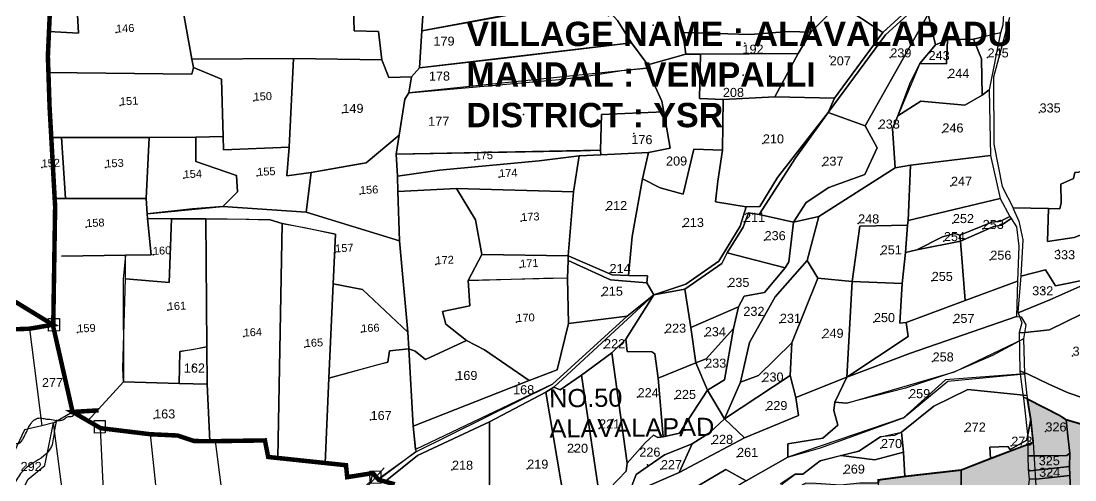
# Model space of a CAD drawing. Header units: inches. Extents: x 206739 to 240559, y 1587423 to 1599564.
# Drawn here: x 215906 to 218249, y 1594227 to 1595247 of the extents above; entities that cross this region are included whole.
import ezdxf
from ezdxf.enums import TextEntityAlignment as Align

# ---------------------------------------------------------------- set-up
doc = ezdxf.new("R2010")
doc.units = ezdxf.units.IN
doc.header["$MEASUREMENT"] = 0
doc.linetypes.add('DASHED2', pattern=[0.375, 0.25, -0.125])
doc.linetypes.add('PHANTOM2', pattern=[1.25, 0.625, -0.125, 0.125, -0.125, 0.125, -0.125])
for name, color, linetype in [('PLOT', 7, 'Continuous'), ('PLOT NO', 7, 'Continuous'), ('PLOTS', 7, 'Continuous'), ('PLOTS NO', 7, 'Continuous'), ('RAOD', 1, 'Continuous'), ('STREAM', 4, 'Continuous'), ('TEXT', 1, 'Continuous'), ('text1', 7, 'Continuous'), ('Unknown_Area_Type', 7, 'Continuous'), ('VILLAGE BOUNDARY STONES', 1, 'Continuous'), ('VILLAGE BOUNDRY', 5, 'Continuous'), ('WUA-17', 3, 'Continuous')]:
    doc.layers.add(name, color=color, linetype=linetype)
doc.styles.get("Standard").update_dxf_attribs({"font": 'arial.ttf'})

msp = doc.modelspace()

# ---------------------------------------------------------------- hatches: boundary and pattern name
at = {"layer": 'PLOTS NO', "true_color": 0xc7c8ca}
h = msp.add_hatch(color=9, dxfattribs=at)
h.dxf.hatch_style = 1
h.paths.add_polyline_path([(217682.15763, 1593718.69974), (217676.71964, 1593767.60321), (217644.87744, 1593808.12006), (217638.98272, 1593889.81028), (217650.25806, 1593934.57808), (217652.28898, 1594024.2816), (217722.51992, 1593999.40192), (217720.70143, 1594005.71326), (217647.93375, 1594048.55828), (217625.38566, 1594061.12659), (217581.74117, 1594155.33425), (217584.4259, 1594184.90139), (217650.62919, 1594220.20609), (217673.82024, 1594219.48802), (217728.16516, 1594215.4589), (217771.09822, 1594220.15246), (217812.1523, 1594220.08587), (217811.75246, 1594227.0293), (217871.06414, 1594234.88594), (217996.63145, 1594249.14196), (218061.77002, 1594274.78024), (218156.62389, 1594310.42123), (218151.06595, 1594362.31504), (218143.61016, 1594407.08735), (218215.00984, 1594370.6856), (218229.86326, 1594361.09579), (218303.80831, 1594339.29863), (218335.82762, 1594326.17239), (218499.64115, 1594435.89138), (218634.05486, 1594553.50964), (218690.53835, 1594623.70347), (218727.94795, 1594615.67368), (218768.715, 1594602.47298), (218823.47536, 1594592.98912), (218897.98928, 1594621.19362), (218918.75663, 1594644.10186), (218966.97618, 1594688.79158), (218983.1834, 1594719.51803), (219001.39896, 1594707.08073), (219040.19958, 1594698.09546), (219041.50681, 1594622.15053), (219039.11702, 1594609.69543), (219052.57901, 1594574.7794), (219041.44849, 1594523.38384), (219068.0493, 1594473.80195), (219083.65546, 1594411.00165), (219056.74834, 1594348.88739), (219063.33838, 1594299.22987), (219058.05866, 1594274.94769), (219073.40356, 1594254.34931), (219009.96654, 1594200.14821), (218987.74262, 1594191.20684), (218873.35365, 1594130.61292), (218774.40591, 1594049.38339), (218772.31632, 1594031.19816), (218756.4199, 1594023.64721), (218677.00834, 1594004.06946), (218610.73051, 1593971.49727), (218505.00289, 1593919.54058), (218415.83927, 1593897.20505), (218362.77434, 1593865.52536), (218344.47105, 1593850.67675), (218316.08078, 1593854.40249), (218319.79646, 1593833.71899), (218228.90371, 1593797.588), (218155.9484, 1593745.37424), (218082.42037, 1593731.04886), (218078.00834, 1593757.42041)])

# ---------------------------------------------------------------- linework, layer by layer
at = {"layer": 'PLOT'}
for points in [[(215977.42326, 1594354.1354), (215951.96049, 1594347.16452), (215913.15185, 1594338.86068), (215890.14614, 1594289.51126), (215839.28895, 1594269.6804), (215807.76155, 1594558.83413)], [(216026.80525, 1593977.54763), (215977.42326, 1594354.1354), (216020.08973, 1594378.33196)], [(215810.75153, 1594129.83305), (215841.45075, 1594115.43768), (215879.03506, 1594127.65391), (215886.87615, 1594163.08417), (215921.51984, 1594228.46626), (215958.10396, 1594259.12577), (215977.42326, 1594354.1354)], [(216095.62259, 1594064.72099), (216082.45665, 1594342.15517)], [(216192.60748, 1594328.75329), (216216.88587, 1594096.85871)], [(215811.22657, 1593931.20745), (215835.56319, 1593923.95805), (215867.77979, 1593916.53515), (215908.52461, 1593925.72266), (215929.09187, 1593933.29988), (216014.45101, 1593974.19362), (216026.80525, 1593977.54763), (216060.87505, 1594013.40745), (216096.18711, 1594016.11077), (216088.29011, 1594063.71854), (216095.62259, 1594064.72099), (216186.24314, 1594087.32987), (216216.88587, 1594096.85871), (216328.76249, 1594124.92175), (216360.77671, 1594134.92516), (216452.33496, 1594164.05713), (216584.62154, 1594186.00045), (216667.443, 1594209.32633), (216684.37565, 1594225.00426), (216687.9659, 1594242.28771)]]:
    msp.add_lwpolyline(points, dxfattribs=at)
at = {"layer": 'PLOT NO'}
for p in [(217311.47405, 1595238.46727), (218007.44855, 1595241.03075), (217021.28693, 1595216.51595), (217515.14759, 1595198.30226), (217704.10964, 1595169.27591), (217838.8381, 1595166.64042), (217943.50559, 1595172.98561), (218055.22045, 1595166.57778), (217035.15564, 1595143.27027), (217511.63435, 1595127.15444), (217967.77269, 1595121.08444), (216620.20267, 1595043.22803), (217022.96932, 1595039.89488), (217376.98662, 1595024.6458), (218170.8284, 1595044.15719), (217813.06396, 1595008.35131), (217268.07883, 1594997.73257), (217954.70522, 1594999.75551), (217555.47144, 1594975.40723), (217687.73823, 1594925.8592), (217973.77523, 1594881.16255), (217206.65695, 1594827.11242), (217513.52442, 1594800.94463), (217767.28532, 1594797.42533), (217978.09296, 1594798.23754), (217377.33018, 1594789.55551), (218044.38671, 1594785.10606), (217559.23349, 1594760.24204), (217958.17872, 1594758.20469), (217817.51336, 1594728.63382), (218212.74373, 1594737.97818), (218061.24013, 1594716.74723), (217214.33414, 1594687.19034), (217478.56095, 1594656.24655), (217930.96751, 1594669.57507), (218177.81213, 1594650.8392), (217197.15828, 1594636.68904), (217548.45971, 1594594.78876), (217593.19276, 1594576.4359), (217802.35238, 1594578.04539), (217979.15881, 1594576.23026), (217337.81478, 1594554.50461), (217426.19164, 1594546.55436), (217687.90896, 1594543.09353), (217202.14648, 1594519.90967), (217932.95716, 1594490.52144), (218244.26757, 1594503.37775), (217427.15766, 1594476.66508), (216873.56545, 1594449.34652), (217012.92259, 1594442.70228), (217554.42823, 1594445.82793), (217276.85502, 1594410.95384), (217359.76949, 1594407.12583), (217880.6801, 1594408.95509), (217563.02464, 1594382.45151), (216201.44768, 1594363.85415), (216682.93756, 1594360.38513), (217191.12879, 1594341.50867), (218004.29382, 1594334.61622), (218183.84791, 1594334.91622), (217442.24297, 1594307.28916), (217818.08369, 1594297.9948), (218108.02439, 1594303.2316), (217136.03394, 1594292.07197), (217497.99135, 1594278.33903), (217031.29023, 1594252.16142), (217299.03812, 1594260.67512), (217328.53768, 1594251.01126), (218189.51023, 1594266.58062), (216863.94616, 1594249.72052), (217735.36618, 1594241.15249), (218192.49969, 1594242.38825)]:
    msp.add_point(p, dxfattribs=at)
at = {"layer": 'PLOTS'}
for points in [[(217698.94525, 1595520.4931), (217756.80153, 1595521.61449), (217725.09488, 1595285.48441), (217662.22919, 1595222.76409), (217663.56038, 1595288.26744), (217698.94525, 1595520.4931)], [(217700.42075, 1595044.11017), (217715.0135, 1595075.78202), (217822.1441, 1595221.95134), (217982.27716, 1595368.93646), (218086.05172, 1595441.35437), (218081.49398, 1595432.46307), (217988.54403, 1595362.6687), (217828.10909, 1595216.50549), (217700.42075, 1595044.11017)], [(216642.72705, 1595353.33487), (216677.61829, 1595358.38831), (216694.78797, 1595370.97936), (216782.30032, 1595392.90591), (216808.28262, 1595390.3847), (216799.717, 1595270.07184), (216796.92243, 1595225.39496), (216791.73916, 1595143.52147), (216774.06625, 1595123.36281), (216723.24855, 1595122.23), (216707.73102, 1595161.00021), (216700.60048, 1595224.18405), (216646.20907, 1595225.46806), (216642.72705, 1595353.33487)], [(216511.58391, 1595164.00157), (216285.33616, 1595162.43633), (216254.55083, 1595332.49144), (216330.05817, 1595339.1791), (216360.33135, 1595356.84798), (216482.50795, 1595363.00059), (216602.86234, 1595356.05359), (216642.72705, 1595353.33487), (216646.20907, 1595225.46806), (216700.60048, 1595224.18405), (216707.73102, 1595161.00021), (216511.58391, 1595164.00157)], [(217377.4915, 1595222.37526), (217352.6623, 1595328.93976), (217348.33255, 1595344.73499), (217396.69292, 1595357.76398), (217469.77321, 1595352.68732), (217611.28195, 1595345.56505), (217605.0999, 1595286.25263), (217663.56038, 1595288.26744), (217662.22919, 1595222.76409), (217612.85468, 1595224.3316), (217526.92292, 1595217.87959), (217377.4915, 1595222.37526)], [(217700.42075, 1595044.11017), (217828.10909, 1595216.50549), (217988.54403, 1595362.6687), (217972.7395, 1595312.64649), (218006.4206, 1595275.62308), (217922.75391, 1595263.12044), (217783.04008, 1595014.26471), (217700.42075, 1595044.11017)], [(217725.09488, 1595285.48441), (217782.76049, 1595330.88892), (217835.43519, 1595332.10621), (217890.44613, 1595343.66289), (217982.27716, 1595368.93646), (217822.1441, 1595221.95134), (217725.09488, 1595285.48441)], [(217173.53909, 1595296.60878), (216796.92243, 1595225.39496), (216799.717, 1595270.07184), (216892.38301, 1595289.6811), (217046.59346, 1595324.61418), (217146.20423, 1595349.31127), (217154.53004, 1595333.76233), (217160.47336, 1595323.80728), (217173.53909, 1595296.60878)], [(217217.28404, 1595264.6892), (217216.80651, 1595272.95837), (217339.79787, 1595327.41486), (217352.6623, 1595328.93976), (217377.4915, 1595222.37526), (217383.95118, 1595174.13978), (217299.22756, 1595149.839), (217263.38086, 1595199.2985), (217232.07428, 1595248.78951), (217217.28404, 1595264.6892)], [(216791.73916, 1595143.52147), (216796.92243, 1595225.39496), (216969.08296, 1595256.57547), (217173.53909, 1595296.60878), (217212.39818, 1595258.2856), (217217.28404, 1595264.6892), (217232.07428, 1595248.78951), (217263.38086, 1595199.2985), (216791.73916, 1595143.52147)], [(217662.22919, 1595222.76409), (217725.09488, 1595285.48441), (217822.1441, 1595221.95134), (217715.0135, 1595075.78202), (217581.98514, 1595078.73933), (217634.27991, 1595175.37674), (217662.22919, 1595222.76409)], [(217783.04008, 1595014.26471), (217922.75391, 1595263.12044), (217939.51932, 1595194.2888), (217904.82067, 1595153.38064), (217855.39382, 1595036.76676), (217843.47404, 1595008.26879), (217849.34667, 1594920.76304), (217679.72674, 1594812.64652), (217623.25601, 1594800.64419), (217651.66871, 1594844.05457), (217702.14691, 1594877.6231), (217782.35914, 1594906.12047), (217809.78002, 1594965.39196), (217783.04008, 1595014.26471)], [(217939.51932, 1595194.2888), (217922.75391, 1595263.12044), (218006.4206, 1595275.62308), (218091.62219, 1595275.446), (218089.37834, 1595238.64289), (218084.23313, 1595221.2006), (218023.96154, 1595207.42858), (217966.42456, 1595205.36366), (217939.51932, 1595194.2888)], [(217416.35351, 1595173.86361), (217383.95118, 1595174.13978), (217377.4915, 1595222.37526), (217526.92292, 1595217.87959), (217612.85468, 1595224.3316), (217662.22919, 1595222.76409), (217634.27991, 1595175.37674), (217416.35351, 1595173.86361)], [(218043.24812, 1595082.64063), (218041.57729, 1595163.3732), (218023.96154, 1595207.42858), (218073.17417, 1595219.94822), (218084.23313, 1595221.2006), (218058.4725, 1595094.65801), (218043.24812, 1595082.64063)], [(216774.06625, 1595123.36281), (216791.73916, 1595143.52147), (216972.87549, 1595164.30455), (217263.38086, 1595199.2985), (217299.22756, 1595149.839), (217297.68488, 1595142.7446), (216767.89409, 1595088.13129), (216774.06625, 1595123.36281)], [(217855.39382, 1595036.76676), (217883.77965, 1595111.5462), (217904.82067, 1595153.38064), (217963.79802, 1595152.40353), (217966.42456, 1595205.36366), (218023.96154, 1595207.42858), (218041.57729, 1595163.3732), (218043.24812, 1595082.64063), (218004.62965, 1595060.53107), (217906.817, 1595069.54305), (217855.39382, 1595036.76676)], [(217904.82067, 1595153.38064), (217939.51932, 1595194.2888), (217966.42456, 1595205.36366), (217963.79802, 1595152.40353), (217904.82067, 1595153.38064)], [(217377.79768, 1594862.71177), (217327.07297, 1594876.94899), (217287.76082, 1594896.67996), (217300.86154, 1594955.47806), (217349.52439, 1594964.69318), (217335.01443, 1595045.5049), (217330.38682, 1595069.46692), (217297.68488, 1595142.7446), (217299.22756, 1595149.839), (217383.95118, 1595174.13978), (217416.35351, 1595173.86361), (217414.71609, 1595075.40385), (217467.18035, 1595072.74248), (217465.7048, 1594960.19554), (217401.9439, 1594962.91412), (217377.79768, 1594862.71177)], [(217467.18035, 1595072.74248), (217414.71609, 1595075.40385), (217416.35351, 1595173.86361), (217634.27991, 1595175.37674), (217581.98514, 1595078.73933), (217467.18035, 1595072.74248)], [(216285.33616, 1595162.43633), (216511.58391, 1595164.00157), (216501.72726, 1594966.97605), (216355.541, 1594961.29258), (216354.63149, 1594990.40181), (216351.24691, 1595118.23423), (216289.08548, 1595143.87764), (216285.33616, 1595162.43633)], [(216550.64138, 1594910.83349), (216496.87714, 1594903.19186), (216501.72726, 1594966.97605), (216511.58391, 1595164.00157), (216707.73102, 1595161.00021), (216723.24855, 1595122.23), (216774.06625, 1595123.36281), (216767.89409, 1595088.13129), (216759.31503, 1595073.40694), (216746.47465, 1594993.80133), (216673.10622, 1594932.11397), (216663.56636, 1594930.40868), (216550.64138, 1594910.83349)], [(216739.75201, 1594951.83835), (216759.31503, 1595073.40694), (216767.89409, 1595088.13129), (217102.19725, 1595117.78498), (217158.49716, 1595124.36282), (217241.83453, 1595137.6243), (217297.68488, 1595142.7446), (217330.38682, 1595069.46692), (217335.01443, 1595045.5049), (217196.48812, 1595039.31319), (217194.066, 1594960.53162), (216739.75201, 1594951.83835)], [(217588.1137, 1594899.78743), (217548.7469, 1594834.8659), (217518.35621, 1594834.66241), (217450.21656, 1594845.44505), (217454.94831, 1594891.684), (217465.7048, 1594960.19554), (217467.18035, 1595072.74248), (217581.98514, 1595078.73933), (217715.0135, 1595075.78202), (217700.42075, 1595044.11017), (217588.1137, 1594899.78743)], [(217843.47404, 1595008.26879), (217855.39382, 1595036.76676), (217906.817, 1595069.54305), (218004.62965, 1595060.53107), (218043.24812, 1595082.64063), (218058.4725, 1595094.65801), (218061.82554, 1594948.19684), (217883.9534, 1594926.97423), (217849.34667, 1594920.76304), (217843.47404, 1595008.26879)], [(217195.33174, 1594949.71892), (217194.066, 1594960.53162), (217196.48812, 1595039.31319), (217335.01443, 1595045.5049), (217349.52439, 1594964.69318), (217300.86154, 1594955.47806), (217195.33174, 1594949.71892)], [(217312.68033, 1594638.99959), (217384.41604, 1594662.06002), (217457.13593, 1594713.50166), (217505.25864, 1594791.28553), (217518.35621, 1594834.66241), (217548.7469, 1594834.8659), (217588.1137, 1594899.78743), (217700.42075, 1595044.11017), (217628.87659, 1594944.34927), (217547.53285, 1594817.61166), (217523.46769, 1594821.32554), (217511.36084, 1594789.37988), (217476.19122, 1594731.82552), (217463.81658, 1594708.60075), (217381.80813, 1594651.55012), (217312.68033, 1594638.99959)], [(217623.25601, 1594800.64419), (217547.53285, 1594817.61166), (217628.87659, 1594944.34927), (217700.42075, 1595044.11017), (217783.04008, 1595014.26471), (217809.78002, 1594965.39196), (217782.35914, 1594906.12047), (217702.14691, 1594877.6231), (217651.66871, 1594844.05457), (217623.25601, 1594800.64419)], [(215995.45274, 1594988.39569), (216190.17346, 1594988.50162), (216183.50891, 1594853.04011), (216183.50891, 1594853.04011), (216003.9569, 1594853.07666), (215995.45274, 1594988.39569)], [(216294.27971, 1594989.3309), (216294.11054, 1594934.94648), (216384.41513, 1594904.20548), (216387.1407, 1594867.37974), (216353.98544, 1594835.00157), (216287.01313, 1594829.74376), (216185.81301, 1594818.45474), (216183.50891, 1594853.04011), (216190.17346, 1594988.50162), (216294.27971, 1594989.3309)], [(216354.63149, 1594990.40181), (216355.541, 1594961.29258), (216501.72726, 1594966.97605), (216496.87714, 1594903.19186), (216550.64138, 1594910.83349), (216539.72857, 1594822.37062), (216353.98544, 1594835.00157), (216387.1407, 1594867.37974), (216384.41513, 1594904.20548), (216294.11054, 1594934.94648), (216294.27971, 1594989.3309), (216354.63149, 1594990.40181)], [(216746.47465, 1594993.80133), (216739.75201, 1594951.83835), (216742.62727, 1594902.40804), (216743.1844, 1594868.29332), (216746.9117, 1594759.03), (216539.72857, 1594822.37062), (216550.64138, 1594910.83349), (216673.10622, 1594932.11397), (216746.47465, 1594993.80133)], [(216742.62727, 1594902.40804), (216739.75201, 1594951.83835), (217149.51801, 1594958.8734), (217194.066, 1594960.53162), (217195.33174, 1594949.71892), (217147.06974, 1594947.89172), (217057.55286, 1594936.81796), (216835.99845, 1594916.23655), (216742.62727, 1594902.40804)], [(217256.45783, 1594681.64555), (217220.23697, 1594683.24034), (217122.58916, 1594725.44796), (217134.18427, 1594867.45498), (217147.06974, 1594947.89172), (217195.33174, 1594949.71892), (217300.86154, 1594955.47806), (217287.76082, 1594896.67996), (217264.51248, 1594768.64262), (217256.45783, 1594681.64555)], [(217287.76082, 1594896.67996), (217327.07297, 1594876.94899), (217377.79768, 1594862.71177), (217401.9439, 1594962.91412), (217465.7048, 1594960.19554), (217454.94831, 1594891.684), (217450.21656, 1594845.44505), (217518.35621, 1594834.66241), (217505.25864, 1594791.28553), (217457.13593, 1594713.50166), (217384.41604, 1594662.06002), (217312.68033, 1594638.99959), (217297.26327, 1594665.53838), (217298.63913, 1594680.65356), (217256.45783, 1594681.64555), (217264.51248, 1594768.64262), (217287.76082, 1594896.67996)], [(216743.1844, 1594868.29332), (216742.62727, 1594902.40804), (216835.99845, 1594916.23655), (217057.55286, 1594936.81796), (217147.06974, 1594947.89172), (217134.18427, 1594867.45498), (216874.34283, 1594875.25528), (216743.1844, 1594868.29332)], [(217883.9534, 1594926.97423), (218061.82554, 1594948.19684), (218083.08493, 1594852.94053), (217878.89992, 1594804.2479), (217883.9534, 1594926.97423)], [(217653.66911, 1594714.77078), (217679.72674, 1594812.64652), (217849.34667, 1594920.76304), (217883.9534, 1594926.97423), (217878.89992, 1594804.2479), (217877.32695, 1594793.46573), (217770.99916, 1594791.20773), (217753.72889, 1594668.65029), (217677.71538, 1594675.42976), (217653.66911, 1594714.77078)], [(218298.23967, 1594899.02859), (218265.13569, 1594914.73295), (218258.33788, 1594911.54844), (218248.96158, 1594910.67383), (218246.60891, 1594897.23703), (218218.37294, 1594884.42184), (218218.95469, 1594843.31963), (218215.70207, 1594830.26528), (218190.34447, 1594830.71849), (218188.5223, 1594757.41263), (218248.05163, 1594766.16502), (218311.84109, 1594790.60058), (218316.48645, 1594838.12947), (218311.74181, 1594890.45938), (218298.23967, 1594899.02859)], [(216746.9117, 1594759.03), (216743.1844, 1594868.29332), (216874.34283, 1594875.25528), (216916.11071, 1594805.19055), (216930.45171, 1594728.09283), (216900.27896, 1594670.45259), (216903.88159, 1594613.94362), (216843.1776, 1594601.30651), (216850.1705, 1594573.14083), (216896.20344, 1594537.29964), (216805.00296, 1594495.19662), (216782.09888, 1594513.48158), (216768.03836, 1594518.50504), (216765.88944, 1594555.7163), (216746.9117, 1594759.03)], [(216874.34283, 1594875.25528), (217134.18427, 1594867.45498), (217122.58916, 1594725.44796), (216930.45171, 1594728.09283), (216916.11071, 1594805.19055), (216874.34283, 1594875.25528)], [(217878.89992, 1594804.2479), (218083.08493, 1594852.94053), (218104.87473, 1594812.98098), (218083.80681, 1594802.51561), (218064.9304, 1594800.57593), (217993.69347, 1594771.3446), (217982.2794, 1594774.92777), (217955.21522, 1594767.7516), (217897.55621, 1594738.40102), (217872.54899, 1594732.71869), (217877.32695, 1594793.46573), (217878.89992, 1594804.2479)], [(216539.72857, 1594822.37062), (216746.9117, 1594759.03), (216765.88944, 1594555.7163), (216664.62827, 1594650.82125), (216600.01828, 1594663.49634), (216604.60829, 1594773.69769), (216486.002, 1594797.49947), (216459.48921, 1594805.6067), (216316.80036, 1594807.40943), (216240.40064, 1594807.95989), (216187.00926, 1594808.23569), (216185.81301, 1594818.45474), (216353.98544, 1594835.00157), (216539.72857, 1594822.37062)], [(217605.02157, 1594699.00963), (217476.19122, 1594731.82552), (217511.36084, 1594789.37988), (217523.46769, 1594821.32554), (217547.53285, 1594817.61166), (217623.25601, 1594800.64419), (217613.49375, 1594711.76385), (217605.02157, 1594699.00963)], [(218311.84109, 1594790.60058), (218248.05163, 1594766.16502), (218188.5223, 1594757.41263), (218190.34447, 1594830.71849), (218111.78746, 1594832.11192), (218112.41161, 1594830.86944), (218124.61429, 1594802.16081), (218133.4368, 1594760.78886), (218129.0849, 1594680.13117), (218184.20295, 1594694.4009), (218206.11704, 1594659.02883), (218283.48209, 1594674.23458), (218304.93128, 1594678.46645), (218306.52407, 1594677.46475), (218310.23501, 1594679.12759), (218311.64396, 1594788.66344), (218311.84109, 1594790.60058)], [(216137.82741, 1594674.03828), (216234.92059, 1594665.99156), (216240.40064, 1594807.95989), (216316.80036, 1594807.40943), (216318.87651, 1594523.0433), (216285.73401, 1594516.50568), (216258.85188, 1594512.68486), (216257.48207, 1594441.34848), (216132.96606, 1594445.37334), (216131.52109, 1594475.55236), (216137.82741, 1594674.03828)], [(216187.00926, 1594808.23569), (216240.40064, 1594807.95989), (216234.92059, 1594665.99156), (216137.82741, 1594674.03828), (216137.86204, 1594727.26397), (216194.54137, 1594727.64433), (216194.54137, 1594727.64433), (216187.00926, 1594808.23569)], [(217470.08219, 1594362.89298), (217432.43972, 1594427.05312), (217469.74381, 1594449.97496), (217489.74786, 1594563.73946), (217501.01274, 1594612.03207), (217513.89661, 1594635.53795), (217558.79869, 1594643.72217), (217605.02157, 1594699.00963), (217613.49375, 1594711.76385), (217623.25601, 1594800.64419), (217679.72674, 1594812.64652), (217653.66911, 1594714.77078), (217582.8677, 1594634.38908), (217525.74647, 1594533.01202), (217505.38149, 1594444.45998), (217470.08219, 1594362.89298)], [(217770.99916, 1594791.20773), (217877.32695, 1594793.46573), (217872.54899, 1594732.71869), (217865.33994, 1594663.58243), (217753.72889, 1594668.65029), (217770.99916, 1594791.20773)], [(217994.92867, 1594757.69318), (217993.69347, 1594771.3446), (218064.9304, 1594800.57593), (218083.80681, 1594802.51561), (218104.87473, 1594812.98098), (218107.8557, 1594808.74392), (218085.80847, 1594793.88588), (218069.08163, 1594790.59463), (217994.92867, 1594757.69318)], [(217994.92867, 1594757.69318), (218069.08163, 1594790.59463), (218085.80847, 1594793.88588), (218107.8557, 1594808.74392), (218119.63814, 1594789.96015), (218124.60833, 1594747.14713), (218121.77799, 1594669.30419), (218005.06534, 1594625.86852), (217994.92867, 1594757.69318)], [(217994.92867, 1594757.69318), (217897.55621, 1594738.40102), (217955.21522, 1594767.7516), (217982.2794, 1594774.92777), (217993.69347, 1594771.3446), (217994.92867, 1594757.69318)], [(217994.92867, 1594757.69318), (218005.06534, 1594625.86852), (217873.97491, 1594576.91474), (217860.07723, 1594575.69289), (217865.33994, 1594663.58243), (217872.54899, 1594732.71869), (217897.55621, 1594738.40102), (217994.92867, 1594757.69318)], [(216930.45171, 1594728.09283), (217122.58916, 1594725.44796), (217122.02796, 1594715.10486), (217120.99157, 1594675.51936), (216900.27896, 1594670.45259), (216930.45171, 1594728.09283)], [(217256.45783, 1594681.64555), (217298.63913, 1594680.65356), (217297.26327, 1594665.53838), (217216.6705, 1594672.1341), (217122.02796, 1594715.10486), (217122.58916, 1594725.44796), (217220.23697, 1594683.24034), (217256.45783, 1594681.64555)], [(217394.87204, 1594566.27843), (217381.80813, 1594651.55012), (217463.81658, 1594708.60075), (217476.19122, 1594731.82552), (217605.02157, 1594699.00963), (217558.79869, 1594643.72217), (217513.89661, 1594635.53795), (217501.01274, 1594612.03207), (217394.87204, 1594566.27843)], [(217297.26327, 1594665.53838), (217312.68033, 1594638.99959), (217253.70395, 1594591.62854), (217123.41967, 1594575.17182), (217120.99157, 1594675.51936), (217122.02796, 1594715.10486), (217216.6705, 1594672.1341), (217297.26327, 1594665.53838)], [(217505.38149, 1594444.45998), (217525.74647, 1594533.01202), (217582.8677, 1594634.38908), (217653.66911, 1594714.77078), (217677.71538, 1594675.42976), (217619.54059, 1594531.87475), (217545.96532, 1594459.54721), (217505.38149, 1594444.45998)], [(216900.27896, 1594670.45259), (217091.2151, 1594676.39401), (217120.99157, 1594675.51936), (217123.41967, 1594575.17182), (217097.72787, 1594472.08946), (217035.67378, 1594448.22587), (216935.99951, 1594516.24573), (216896.20344, 1594537.29964), (216850.1705, 1594573.14083), (216843.1776, 1594601.30651), (216903.88159, 1594613.94362), (216900.27896, 1594670.45259)], [(217616.20783, 1594459.07033), (217619.54059, 1594531.87475), (217677.71538, 1594675.42976), (217753.72889, 1594668.65029), (217742.1709, 1594455.6319), (217628.52796, 1594410.73298), (217616.20783, 1594459.07033)], [(218306.52407, 1594677.46475), (218304.93128, 1594678.46645), (218283.48209, 1594674.23458), (218206.11704, 1594659.02883), (218184.20295, 1594694.4009), (218129.0849, 1594680.13117), (218122.47897, 1594600.7817), (218123.29643, 1594598.63032), (218193.34337, 1594627.38505), (218273.49949, 1594662.88078), (218301.8685, 1594675.38734), (218306.52407, 1594677.46475)], [(216600.01828, 1594663.49634), (216664.62827, 1594650.82125), (216765.88944, 1594555.7163), (216768.03836, 1594518.50504), (216725.27437, 1594513.87878), (216721.28953, 1594489.08735), (216590.29377, 1594453.54302), (216600.01828, 1594663.49634)], [(217250.72328, 1594540.10781), (217312.68033, 1594638.99959), (217381.80813, 1594651.55012), (217394.87204, 1594566.27843), (217406.53706, 1594487.65873), (217322.31927, 1594453.0496), (217315.3792, 1594507.79461), (217308.20173, 1594512.07412), (217253.67288, 1594512.532), (217250.72328, 1594540.10781)], [(217742.1709, 1594455.6319), (217878.24174, 1594546.30358), (217873.97491, 1594576.91474), (218005.06534, 1594625.86852), (218121.77799, 1594669.30419), (218119.48568, 1594590.63907), (217884.13128, 1594509.18267), (217742.1709, 1594455.6319)], [(217873.97491, 1594576.91474), (217878.24174, 1594546.30358), (217742.1709, 1594455.6319), (217753.72889, 1594668.65029), (217865.33994, 1594663.58243), (217860.07723, 1594575.69289), (217873.97491, 1594576.91474)], [(217312.68033, 1594638.99959), (217250.72328, 1594540.10781), (217219.63262, 1594509.93316), (217152.09716, 1594460.15526), (217104.47532, 1594427.45058), (217090.52415, 1594433.20907), (217312.68033, 1594638.99959)], [(217501.01274, 1594612.03207), (217489.74786, 1594563.73946), (217429.299, 1594496.62745), (217406.53706, 1594487.65873), (217394.87204, 1594566.27843), (217501.01274, 1594612.03207)], [(218332.56243, 1594397.42714), (218330.62196, 1594443.46236), (218330.10603, 1594487.84289), (218326.46834, 1594551.52366), (218323.98397, 1594595.01576), (218324.45259, 1594616.25899), (218321.72959, 1594623.0565), (218263.92908, 1594595.72971), (218193.01976, 1594560.55552), (218132.05907, 1594554.38349), (218125.63708, 1594554.75637), (218126.79411, 1594469.95085), (218146.78508, 1594461.26851), (218191.70168, 1594440.3273), (218234.26899, 1594420.44786), (218269.26708, 1594409.06907), (218291.02826, 1594402.00693), (218332.56243, 1594397.42714)], [(217253.70395, 1594591.62854), (217087.28331, 1594440.05362), (216782.46372, 1594294.87652), (216777.61781, 1594346.8219), (217035.67378, 1594448.22587), (217097.72787, 1594472.08946), (217123.41967, 1594575.17182), (217253.70395, 1594591.62854)], [(217742.1709, 1594455.6319), (217884.13128, 1594509.18267), (218119.48568, 1594590.63907), (218129.70229, 1594590.02299), (218140.46785, 1594572.21139), (218134.81731, 1594540.90338), (218066.13469, 1594504.12378), (217981.66443, 1594467.7068), (217872.98015, 1594431.12171), (217742.23898, 1594397.70929), (217715.17666, 1594399.67162), (217742.1709, 1594455.6319)], [(217406.53706, 1594487.65873), (217429.299, 1594496.62745), (217489.74786, 1594563.73946), (217469.74381, 1594449.97496), (217432.43972, 1594427.05312), (217406.53706, 1594487.65873)], [(216768.03836, 1594518.50504), (216782.09888, 1594513.48158), (216805.00296, 1594495.19662), (216896.20344, 1594537.29964), (216935.99951, 1594516.24573), (217035.67378, 1594448.22587), (216777.61781, 1594346.8219), (216768.03836, 1594518.50504)], [(217253.72718, 1594264.30509), (217219.63262, 1594509.93316), (217250.72328, 1594540.10781), (217253.67288, 1594512.532), (217308.20173, 1594512.07412), (217315.3792, 1594507.79461), (217322.31927, 1594453.0496), (217333.78413, 1594322.94355), (217321.66852, 1594321.56326), (217312.48944, 1594326.50711), (217293.25231, 1594309.95291), (217253.72718, 1594264.30509)], [(217611.29879, 1594277.55278), (217611.19173, 1594307.44425), (217688.44218, 1594320.04804), (217721.85374, 1594348.61484), (217713.00143, 1594381.20371), (217715.17666, 1594399.67162), (217742.23898, 1594397.70929), (217981.66443, 1594467.7068), (218134.81731, 1594540.90338), (218137.63472, 1594463.257), (217961.85632, 1594449.5644), (217868.12802, 1594364.97126), (217611.29879, 1594277.55278)], [(216258.85188, 1594512.68486), (216318.87651, 1594523.0433), (216319.10676, 1594440.22774), (216257.48207, 1594441.34848), (216258.85188, 1594512.68486)], [(217219.63262, 1594509.93316), (217253.72718, 1594264.30509), (217251.29757, 1594246.83895), (217214.56436, 1594208.26408), (217217.19618, 1594164.58948), (217196.7162, 1594160.97701), (217152.09716, 1594460.15526), (217219.63262, 1594509.93316)], [(217505.38149, 1594444.45998), (217545.96532, 1594459.54721), (217619.54059, 1594531.87475), (217616.20783, 1594459.07033), (217470.08219, 1594362.89298), (217505.38149, 1594444.45998)], [(217333.78413, 1594322.94355), (217322.31927, 1594453.0496), (217406.53706, 1594487.65873), (217432.43972, 1594427.05312), (217369.79184, 1594330.79221), (217333.78413, 1594322.94355)], [(217072.7209, 1594422.59743), (217090.52415, 1594433.20907), (217104.47532, 1594427.45058), (217152.09716, 1594460.15526), (217196.7162, 1594160.97701), (217123.12572, 1594124.21671), (217072.7209, 1594422.59743)], [(217628.52796, 1594410.73298), (217742.1709, 1594455.6319), (217715.17666, 1594399.67162), (217713.00143, 1594381.20371), (217721.85374, 1594348.61484), (217688.44218, 1594320.04804), (217611.19173, 1594307.44425), (217611.29879, 1594277.55278), (217518.05285, 1594225.06369), (217473.24413, 1594250.4649), (217294.37307, 1594144.82625), (217173.08161, 1594103.49144), (217256.83759, 1594195.02572), (217369.40477, 1594243.99657), (217514.22188, 1594320.6093), (217634.98926, 1594370.49368), (217628.52796, 1594410.73298)], [(217514.22188, 1594320.6093), (217470.08219, 1594362.89298), (217616.20783, 1594459.07033), (217628.52796, 1594410.73298), (217634.98926, 1594370.49368), (217514.22188, 1594320.6093)], [(216966.66271, 1594162.99314), (216947.19914, 1594186.64869), (216947.12377, 1594355.96375), (217072.7209, 1594422.59743), (217123.12572, 1594124.21671), (217044.86552, 1594088.45075), (217041.32746, 1594118.83713), (216966.66271, 1594162.99314)], [(217432.43972, 1594427.05312), (217470.08219, 1594362.89298), (217436.52364, 1594331.61727), (217398.16768, 1594307.51756), (217336.30974, 1594282.71711), (217273.42295, 1594238.95433), (217256.83759, 1594195.02572), (217173.08161, 1594103.49144), (217044.86552, 1594088.45075), (217123.12572, 1594124.21671), (217196.7162, 1594160.97701), (217217.19618, 1594164.58948), (217214.56436, 1594208.26408), (217251.29757, 1594246.83895), (217253.72718, 1594264.30509), (217293.25231, 1594309.95291), (217312.48944, 1594326.50711), (217321.66852, 1594321.56326), (217333.78413, 1594322.94355), (217369.79184, 1594330.79221), (217432.43972, 1594427.05312)], [(217868.0324, 1594288.53349), (217863.42651, 1594333.0825), (217935.73435, 1594391.28599), (218011.48085, 1594428.23382), (218142.30534, 1594414.92285), (218151.06595, 1594362.31504), (218142.8675, 1594315.75961), (218105.55064, 1594295.09457), (218100.48565, 1594301.31194), (218060.18109, 1594300.2574), (218061.77002, 1594274.78024), (217996.63145, 1594249.14196), (217871.06414, 1594234.88594), (217868.0324, 1594288.53349)], [(218229.86326, 1594361.09579), (218215.00984, 1594370.6856), (218134.43602, 1594411.76461), (218134.87685, 1594408.61319), (218144.6404, 1594321.10985), (218144.9883, 1594281.29049), (218144.86822, 1594280.40208), (218183.12738, 1594280.93524), (218231.11568, 1594281.53086), (218237.80128, 1594286.3688), (218234.43623, 1594318.19728), (218233.73795, 1594324.99495), (218229.86326, 1594361.09579)], [(217398.16768, 1594307.51756), (217436.52364, 1594331.61727), (217470.08219, 1594362.89298), (217514.22188, 1594320.6093), (217369.40477, 1594243.99657), (217398.16768, 1594307.51756)], [(218061.77002, 1594274.78024), (218060.18109, 1594300.2574), (218100.48565, 1594301.31194), (218105.55064, 1594295.09457), (218142.8675, 1594315.75961), (218151.06595, 1594362.31504), (218156.62389, 1594310.42123), (218061.77002, 1594274.78024)], [(218335.82762, 1594326.17239), (218303.80831, 1594339.29863), (218230.78896, 1594360.46258), (218229.86326, 1594361.09579), (218233.73795, 1594324.99495), (218234.43623, 1594318.19728), (218237.80128, 1594286.3688), (218237.9328, 1594285.08628), (218237.61884, 1594256.953), (218238.45381, 1594237.20009), (218240.51861, 1594188.83956), (218252.23048, 1594198.53379), (218346.03378, 1594208.76774), (218340.25644, 1594293.74921), (218335.82762, 1594326.17239)], [(217728.52703, 1594281.24639), (217768.77518, 1594291.21784), (217817.22402, 1594322.89389), (217863.42651, 1594333.0825), (217868.0324, 1594288.53349), (217804.18402, 1594271.73905), (217728.52703, 1594281.24639)], [(217256.83759, 1594195.02572), (217273.42295, 1594238.95433), (217336.30974, 1594282.71711), (217398.16768, 1594307.51756), (217369.40477, 1594243.99657), (217256.83759, 1594195.02572), (217256.83759, 1594195.02572)], [(217996.63145, 1594249.14196), (218156.62389, 1594310.42123), (218163.16758, 1594202.0196), (218154.25289, 1594177.11235), (218162.41622, 1594158.3015), (217997.40262, 1594104.04758), (217996.63145, 1594249.14196)], [(217728.52703, 1594281.24639), (217804.18402, 1594271.73905), (217868.0324, 1594288.53349), (217871.06414, 1594234.88594), (217814.14819, 1594227.0006), (217812.1523, 1594220.08587), (217771.09822, 1594220.15246), (217728.16516, 1594215.4589), (217673.82024, 1594219.48802), (217650.62919, 1594220.20609), (217584.4259, 1594184.90139), (217581.74117, 1594155.33425), (217567.1977, 1594156.12335), (217566.42402, 1594186.04696), (217603.73766, 1594222.21011), (217627.15722, 1594240.01638), (217644.45239, 1594240.15845), (217682.80473, 1594269.95126), (217728.52703, 1594281.24639)], [(218237.61884, 1594256.953), (218237.9328, 1594285.08628), (218237.80128, 1594286.3688), (218231.11568, 1594281.53086), (218183.12738, 1594280.93524), (218144.86822, 1594280.40208), (218145.257, 1594249.97785), (218149.71998, 1594247.68235), (218237.61884, 1594256.953)], [(218238.45381, 1594237.20009), (218237.61884, 1594256.953), (218149.71998, 1594247.68235), (218145.257, 1594249.97785), (218147.46001, 1594229.15516), (218170.14463, 1594229.86), (218238.45381, 1594237.20009)], [(217518.05285, 1594225.06369), (217313.35641, 1594101.99579), (217294.37307, 1594144.82625), (217473.24413, 1594250.4649), (217518.05285, 1594225.06369), (217518.05285, 1594225.06369)], [(217996.63145, 1594249.14196), (217997.40262, 1594104.04758), (217923.32846, 1594058.09517), (217881.7274, 1594053.05922), (217850.73225, 1594049.33863), (217823.20686, 1594069.74026), (217822.42996, 1594115.16197), (217811.75246, 1594227.0293), (217871.06414, 1594234.88594), (217996.63145, 1594249.14196)], [(218240.51861, 1594188.83956), (218238.45381, 1594237.20009), (218170.14463, 1594229.86), (218147.46001, 1594229.15516), (218147.59419, 1594227.70677), (218146.52161, 1594216.16971), (218154.24881, 1594179.65402), (218240.51861, 1594188.83956)]]:
    msp.add_lwpolyline(points, close=True, dxfattribs=at)
for points in [[(215967.56762, 1595223.96861), (216033.42716, 1595220.84033), (216026.40584, 1595342.36941), (216254.55083, 1595332.49144), (216285.33616, 1595162.43633), (216289.08548, 1595143.87764), (216285.04251, 1595129.43097), (215966.33278, 1595132.80808)], [(215971.16958, 1595338.64478), (215979.64049, 1595339.85319), (216026.40584, 1595342.36941), (216033.42716, 1595220.84033), (215967.56762, 1595223.96861)], [(218103.74267, 1595255.32766), (218068.2714, 1595122.94147), (218069.32987, 1594973.73188), (218087.63489, 1594879.80639), (218111.78746, 1594832.11192), (218190.34447, 1594830.71849), (218215.70207, 1594830.26528), (218218.95469, 1594843.31963), (218218.37294, 1594884.42184), (218246.60891, 1594897.23703), (218248.96158, 1594910.67383), (218258.33788, 1594911.54844)], [(215966.33278, 1595132.80808), (216285.04251, 1595129.43097), (216289.08548, 1595143.87764), (216351.24691, 1595118.23423), (216354.63149, 1594990.40181), (216294.27971, 1594989.3309), (216190.17346, 1594988.50162), (216190.17346, 1594988.50162)], [(215972.67487, 1594988.8586), (215995.45274, 1594988.39569), (216003.9569, 1594853.07666), (215980.23966, 1594852.95842)], [(216190.17346, 1594988.50162), (215995.45274, 1594988.39569), (215972.67487, 1594988.8586)], [(215980.23966, 1594852.95842), (216003.9569, 1594853.07666), (216183.50891, 1594853.04011), (216185.81301, 1594818.45474), (216187.00926, 1594808.23569), (216194.54137, 1594727.64433), (216137.86204, 1594727.26397), (215995.27127, 1594724.66522)], [(216325.11665, 1594313.38242), (216319.10676, 1594440.22774), (216318.87651, 1594523.0433), (216316.80036, 1594807.40943), (216316.80036, 1594807.40943)], [(216316.80036, 1594807.40943), (216406.49807, 1594807.0926), (216459.48921, 1594805.6067), (216486.002, 1594797.49947), (216476.32973, 1594275.91825)], [(216476.32973, 1594275.91825), (216486.002, 1594797.49947), (216486.002, 1594797.49947)], [(216486.002, 1594797.49947), (216535.78674, 1594788.12953), (216604.60829, 1594773.69769), (216600.01828, 1594663.49634), (216590.29377, 1594453.54302), (216581.82146, 1594264.75386)], [(215995.27127, 1594724.66522), (216137.86204, 1594727.26397), (216132.76512, 1594673.87879), (216132.96606, 1594445.37334), (216053.79702, 1594358.77958)], [(218273.49949, 1594662.88078), (218193.34337, 1594627.38505), (218123.29643, 1594598.63032), (218131.54429, 1594576.30846), (218125.63708, 1594554.75637), (218132.05907, 1594554.38349), (218193.01976, 1594560.55552), (218263.92908, 1594595.72971)], [(216699.72811, 1594228.65543), (216699.62489, 1594229.34982), (216783.27825, 1594289.83079), (217087.28331, 1594440.05362), (217253.70395, 1594591.62854), (217312.68033, 1594638.99959), (217090.52415, 1594433.20907), (217072.7209, 1594422.59743), (216947.12377, 1594355.96375), (216787.29315, 1594281.46231), (216715.12383, 1594223.41705)], [(215924.39094, 1594563.35034), (215951.96049, 1594347.16452)], [(216581.82146, 1594264.75386), (216590.29377, 1594453.54302), (216699.60366, 1594483.73422), (216721.28953, 1594489.08735), (216725.27437, 1594513.87878), (216768.03836, 1594518.50504), (216777.61781, 1594346.8219), (216783.27825, 1594289.83079), (216700.58281, 1594227.66483)], [(217518.05285, 1594225.06369), (217611.29879, 1594277.55278), (217683.54573, 1594298.5434), (217868.12802, 1594364.97126), (217966.55802, 1594446.60813), (218137.63472, 1594463.257), (218142.30534, 1594414.92285), (218011.48085, 1594428.23382), (217935.73435, 1594391.28599), (217863.42651, 1594333.0825), (217847.92062, 1594326.09044), (217817.22402, 1594322.89389), (217768.77518, 1594291.21784), (217682.80473, 1594269.95126), (217644.45239, 1594240.15845), (217627.15722, 1594240.01638), (217593.55245, 1594218.06947)], [(218269.26708, 1594409.06907), (218234.26899, 1594420.44786), (218191.70168, 1594440.3273), (218146.78508, 1594461.26851), (218126.79411, 1594469.95085), (218126.7928, 1594468.34397), (218134.43602, 1594411.76461), (218215.00984, 1594370.6856), (218229.86326, 1594361.09579), (218230.78896, 1594360.46258), (218303.80831, 1594339.29863)], [(216053.79702, 1594358.77958), (216132.96606, 1594445.37334), (216257.48207, 1594441.34848), (216319.10676, 1594440.22774), (216325.11665, 1594313.38242)], [(216715.12383, 1594223.41705), (216787.29315, 1594281.46231), (216947.12377, 1594355.96375), (216947.19914, 1594186.64869), (216958.81379, 1594172.53253)], [(216360.77671, 1594134.92516), (216338.3017, 1594313.31779)]]:
    msp.add_lwpolyline(points, dxfattribs=at)
at = {"layer": 'PLOTS NO', "color": 7}
for p in [(216117.03453, 1595221.76466), (216125.72188, 1595060.06109), (216422.99404, 1595070.31381), (216914.51833, 1594938.88697), (215951.51959, 1594921.93851), (216093.28284, 1594921.66822), (216267.43834, 1594897.92497), (216430.92127, 1594903.22112), (216969.15258, 1594900.17184), (216659.5329, 1594862.62024), (217018.15422, 1594802.64713), (216050.64003, 1594789.17887), (216198.98224, 1594727.46859), (216604.32122, 1594733.07939), (216827.65881, 1594706.45155), (217015.9369, 1594699.28908), (216232.11875, 1594604.32391), (217007.44345, 1594578.21502), (216030.92475, 1594554.88451), (216400.81492, 1594545.92299), (216662.32969, 1594555.34782), (216536.76263, 1594522.52481), (216289.3413, 1594479.20604)]:
    msp.add_point(p, dxfattribs=at)
at = {"layer": 'RAOD'}
msp.add_lwpolyline([(215904.10444, 1593504.00975), (215965.6529, 1593583.19127), (216088.49948, 1593686.268), (216132.37203, 1593759.52217), (216323.19753, 1593849.12168), (216395.20486, 1593949.82468), (216510.42474, 1594018.03783), (216568.12468, 1594051.18483), (216599.36668, 1594127.3394), (216713.0109, 1594254.38429)], dxfattribs=at)
at = {"layer": 'STREAM'}
for points in [[(215887.92304, 1594308.85038), (215901.24031, 1594308.82523), (215910.29798, 1594319.17968), (215924.18922, 1594347.21179), (215942.03243, 1594364.24206), (215954.45215, 1594364.02667), (215958.78311, 1594362.99811), (215973.01468, 1594361.72489), (215987.98061, 1594359.2015), (215996.42502, 1594360.37846), (216003.58277, 1594363.87799), (216008.39717, 1594367.70994), (216019.18076, 1594368.91406), (216025.9076, 1594378.52217)], [(215983.98153, 1594360.62031), (215978.84962, 1594331.20027), (215971.17204, 1594297.72082), (215956.39093, 1594280.56616), (215906.93375, 1594244.44914), (215888.20784, 1594216.79874), (215858.75308, 1594198.03444), (215843.24542, 1594193.82448), (215828.71554, 1594179.83907), (215822.12335, 1594152.12915), (215818.80991, 1594114.95835), (215820.56707, 1594084.84102), (215815.64299, 1594062.33173), (215807.1353, 1594050.71902)]]:
    msp.add_spline(points, degree=3, dxfattribs=at)
at = {"layer": 'Unknown_Area_Type'}
msp.add_lwpolyline([(216632.58202, 1594233.55922), (216630.3443, 1594241.72259), (216630.03155, 1594241.751)], dxfattribs=at)
at = {"layer": 'VILLAGE BOUNDARY STONES'}
for points in [[(215966.37924, 1594585.75609), (215990.74167, 1594586.03902), (215991.06243, 1594558.41855), (215966.70001, 1594558.13562)], [(216068.22358, 1594359.01316), (216092.58601, 1594359.29609), (216092.90677, 1594331.67562), (216068.54435, 1594331.3927)], [(216681.39828, 1594246.92789), (216705.7607, 1594247.21081), (216706.08147, 1594219.59034), (216681.71904, 1594219.30742)]]:
    msp.add_lwpolyline(points, close=True, dxfattribs=at)
at = {"layer": 'VILLAGE BOUNDRY', "linetype": 'DASHED2', "ltscale": 50, "const_width": 10}
for points in [[(215977.03946, 1594568.11904), (215981.24823, 1594834.83945), (215968.8869, 1595056.90906), (215965.10552, 1595169.27772), (215971.82018, 1595318.43107)], [(215807.76155, 1594558.83413), (215924.39094, 1594563.35034), (215976.10227, 1594572.2506), (215892.70023, 1594623.25938), (215976.10227, 1594572.2506), (216020.08973, 1594378.33196), (216078.02547, 1594381.78229), (216020.08973, 1594378.33196), (216082.45665, 1594342.15517), (216192.60748, 1594328.75329), (216253.97235, 1594325.82917), (216290.25052, 1594313.55333), (216338.3017, 1594313.31779), (216447.88045, 1594314.98714), (216455.05862, 1594278.16941), (216628.19782, 1594259.84576), (216630.88876, 1594233.29237), (216687.9659, 1594242.28771), (216700.84631, 1594227.35944), (216736.69978, 1594217.45937)]]:
    msp.add_lwpolyline(points, dxfattribs=at)
at = {"layer": 'VILLAGE BOUNDRY', "linetype": 'PHANTOM2', "ltscale": 5, "const_width": 8.77405}
msp.add_lwpolyline([(216632.58202, 1594233.55922), (216630.3443, 1594241.72259), (216630.03155, 1594241.751)], dxfattribs=at)
at = {"layer": 'WUA-17', "color": 17, "const_width": 4}
msp.add_lwpolyline([(217812.1523, 1594220.08587), (217811.75246, 1594227.0293), (217871.06414, 1594234.88594), (217996.63145, 1594249.14196), (218061.77002, 1594274.78024), (218156.62389, 1594310.42123), (218151.06595, 1594362.31504), (218143.61016, 1594407.08735), (218215.00984, 1594370.6856), (218229.86326, 1594361.09579), (218303.80831, 1594339.29863)], dxfattribs=at)

# ---------------------------------------------------------------- texts
at = {"layer": 'PLOT NO'}
for s, p in [('179', (216822.73209, 1595192.73486)), ('192', (217509.96539, 1595174.85717)), ('207', (217704.14778, 1595149.01685)), ('239', (217838.8381, 1595166.64042)), ('243', (217924.0273, 1595160.69568)), ('245', (218055.22045, 1595166.57778)), ('178', (216812.55226, 1595115.10224)), ('244', (217967.77269, 1595121.08444)), ('208', (217466.46247, 1595078.68363)), ('149', (216620.20267, 1595043.22803)), ('335', (218170.8284, 1595044.15719)), ('177', (216810.94889, 1595014.48126)), ('238', (217813.06396, 1595008.35131)), ('246', (217954.70522, 1594999.75551)), ('176', (217262.93109, 1594973.77918)), ('210', (217555.47144, 1594975.40723)), ('209', (217340.04895, 1594926.174)), ('237', (217687.73823, 1594925.8592)), ('247', (217973.77523, 1594881.16255)), ('212', (217206.65695, 1594827.11242)), ('211', (217513.52442, 1594800.94463)), ('248', (217767.28532, 1594797.42533)), ('252', (217978.09296, 1594798.23754)), ('213', (217377.33018, 1594789.55551)), ('253', (218044.38671, 1594785.10606)), ('236', (217559.23349, 1594760.24204)), ('254', (217958.17872, 1594758.20469)), ('251', (217817.51336, 1594728.63382)), ('256', (218061.24013, 1594716.74723)), ('333', (218202.97454, 1594717.75466)), ('214', (217214.33414, 1594687.19034)), ('235', (217478.56095, 1594656.24655)), ('255', (217930.96751, 1594669.57507)), ('215', (217197.15828, 1594636.68904)), ('332', (218154.40748, 1594637.62692)), ('232', (217512.01672, 1594591.9631)), ('231', (217593.19276, 1594576.4359)), ('250', (217802.35238, 1594578.04539)), ('257', (217979.15881, 1594576.23026)), ('223', (217337.81478, 1594554.50461)), ('234', (217426.19164, 1594546.55436)), ('249', (217687.90896, 1594543.09353)), ('222', (217202.14648, 1594519.90967)), ('258', (217932.95716, 1594490.52144)), ('328', (218244.26757, 1594503.37775)), ('162', (216267.58513, 1594465.90322)), ('233', (217427.15766, 1594476.66508)), ('169', (216873.56545, 1594449.34652)), ('230', (217554.42823, 1594445.82793)), ('168', (216999.8656, 1594417.63727)), ('224', (217276.85502, 1594410.95384)), ('225', (217359.76949, 1594407.12583)), ('259', (217880.6801, 1594408.95509)), ('229', (217563.02464, 1594382.45151)), ('163', (216201.44768, 1594363.85415)), ('167', (216682.93756, 1594360.38513)), ('221', (217191.12879, 1594341.50867)), ('272', (218004.29382, 1594334.61622)), ('326', (218183.84791, 1594334.91622)), ('228', (217442.24297, 1594307.28916)), ('273', (218108.02439, 1594303.2316)), ('220', (217119.67082, 1594287.45355)), ('226', (217280.66174, 1594278.95655)), ('261', (217497.99135, 1594278.33903)), ('270', (217818.08369, 1594297.9948)), ('325', (218168.98059, 1594259.83088)), ('218', (216863.94616, 1594249.72052)), ('219', (217031.29023, 1594252.16142)), ('227', (217328.53768, 1594251.01126)), ('269', (217735.36618, 1594241.15249)), ('324', (218169.84627, 1594234.08374))]:
    msp.add_text(s, height=20.139367, dxfattribs=at).set_placement(p)
for s, p in [('277', (215975.33889, 1594443.59766)), ('292', (215927.8961, 1594257.01967))]:
    msp.add_text(s, height=20.139367, dxfattribs=at).set_placement(p, align=Align.MIDDLE_CENTER)
at = {"layer": 'PLOTS NO', "color": 7}
for s, p in [('146', (216117.03453, 1595221.76466)), ('151', (216125.72188, 1595060.06109)), ('150', (216422.99404, 1595070.31381)), ('175', (216914.51833, 1594938.88697)), ('152', (215951.51959, 1594921.93851)), ('153', (216093.28284, 1594921.66822)), ('154', (216267.43834, 1594897.92497)), ('155', (216430.92127, 1594903.22112)), ('174', (216969.15258, 1594900.17184)), ('156', (216659.5329, 1594862.62024)), ('173', (217018.15422, 1594802.64713)), ('158', (216050.64003, 1594789.17887)), ('160', (216198.98224, 1594727.46859)), ('157', (216604.32122, 1594733.07939)), ('172', (216827.65881, 1594706.45155)), ('171', (217015.9369, 1594699.28908)), ('161', (216232.11875, 1594604.32391)), ('170', (217007.44345, 1594578.21502)), ('159', (216030.92475, 1594554.88451)), ('164', (216400.81492, 1594545.92299)), ('166', (216662.32969, 1594555.34782)), ('165', (216536.76263, 1594522.52481))]:
    msp.add_text(s, height=17.548099, rotation=2.52513423, dxfattribs=at).set_placement(p)
at = {"layer": 'TEXT', "insert": (216895.8891, 1595245.99126), "char_height": 54.1399208, "width": 1319.3773673, "attachment_point": 1}
msp.add_mtext('{\\fArial|b1|i0|c0|p34;\\C1;VILLAGE NAME :\\C5; ALAVALAPADU\\P\\C1;MANDAL : \\C5;VEMPALLI\\P\\pxql;\\C1;DISTRICT : \\C5;YSR}', dxfattribs=at)
at = {"layer": 'text1', "insert": (217079.69824, 1594428.64295), "char_height": 40.3798324, "width": 366.9441526, "attachment_point": 1, "rotation": 0.66535654}
msp.add_mtext('NO.50 ALAVALAPAD', dxfattribs=at)

doc.saveas('drawing.dxf')
